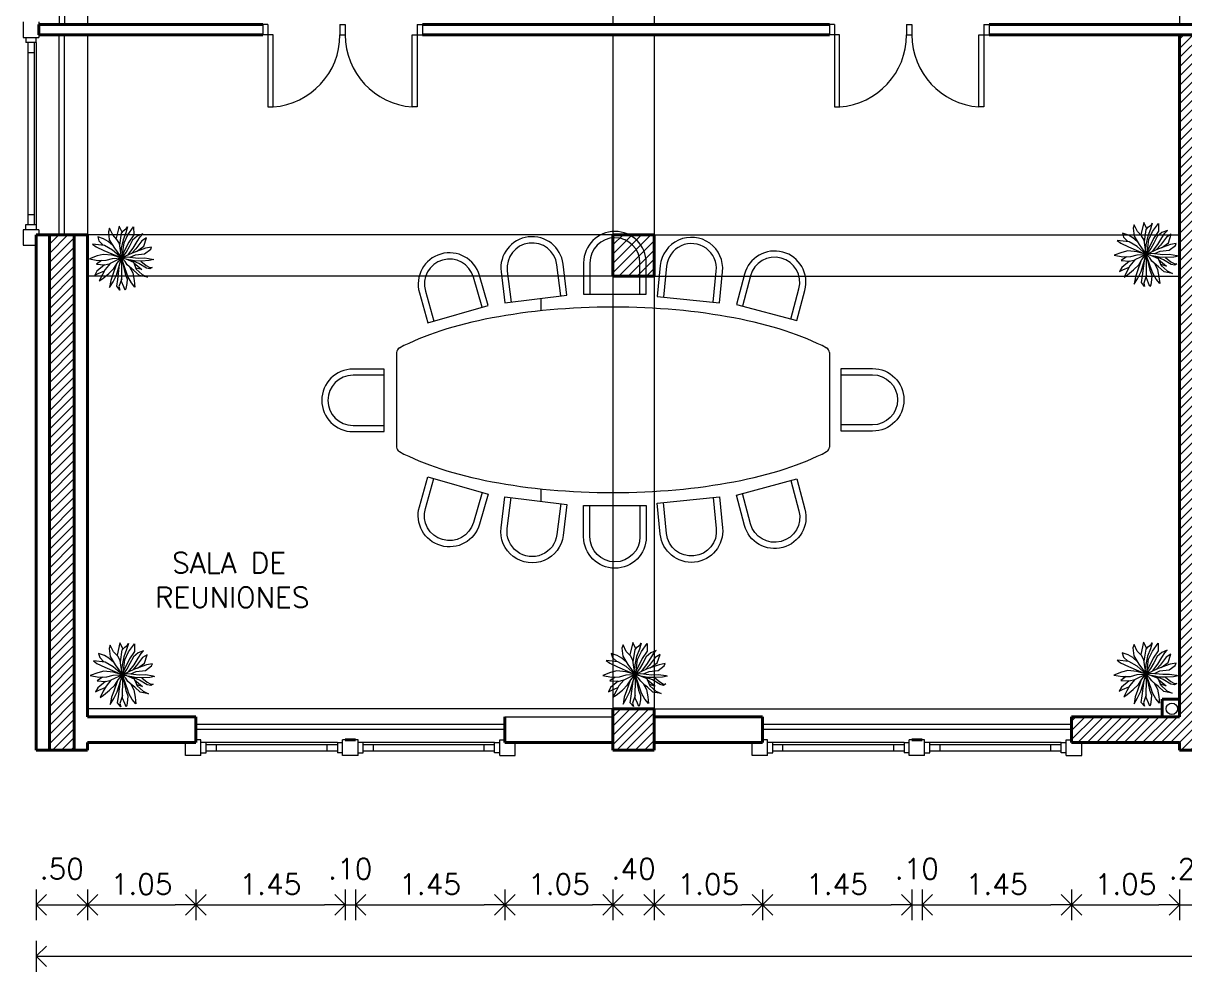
# Model space of a CAD drawing. Extents: x 952 to 1351, y -109 to 188.
# Drawn here: x 1151.71 to 1162.98, y 111 to 120.2 of the extents above; entities that cross this region are included whole.
import ezdxf

# ---------------------------------------------------------------- set-up
doc = ezdxf.new("R2010")
doc.units = 0
doc.header["$LTSCALE"] = 0.5
doc.layers.get('0').update_dxf_attribs({"linetype": 'CONTINUOUS'})
doc.layers.get('Defpoints').update_dxf_attribs({"linetype": 'CONTINUOUS'})
for name, color, linetype, lineweight in [('Acotaciones', 9, 'CONTINUOUS', 9), ('Carpintería', 55, 'CONTINUOUS', 20), ('Detalles .05', 243, 'CONTINUOUS', 5), ('Detalles 01', 8, 'CONTINUOUS', 9), ('Equipamiento movil', 33, 'CONTINUOUS', 9), ('Muros corte', 7, 'CONTINUOUS', 40), ('Pisos', 252, 'CONTINUOUS', 18), ('Punta 02', 11, 'CONTINUOUS', 20), ('Tratamiento pisos', 251, 'CONTINUOUS', 9), ('Vidrios', 147, 'CONTINUOUS', 13)]:
    doc.layers.add(name, color=color, linetype=linetype, lineweight=lineweight)
doc.styles.add('Texto 2 mm', font='simplex.shx', dxfattribs={"height": 0.2})
doc.dimstyles.new('Primera línea', dxfattribs={"dimscale": 0, "dimtxt": 0.2, "dimasz": 0.2, "dimexe": 0.15, "dimexo": 0, "dimgap": 0.1, "dimtad": 1, "dimzin": 4, "dimdsep": 46, "dimtxsty": 'Texto 2 mm', "dimblk": 'OPEN90', "dimcen": 2.5, "dimclrd": 256, "dimclre": 256, "dimclrt": 256, "dimadec": 0, "dimazin": 0, "dimtfac": 1, "dimtmove": 2, "dimatfit": 3, "dimldrblk": 'OPEN90', "dimfxl": 1, "dimtolj": 1, "dimtzin": 0, "dimlwd": -1, "dimlwe": -1, "dimarcsym": 0})
doc.dimstyles.new('Segunda línea', dxfattribs={"dimscale": 0, "dimtxt": 0.2, "dimasz": 0.2, "dimexe": 0.15, "dimexo": 0.5, "dimgap": 0.1, "dimtad": 1, "dimzin": 4, "dimdsep": 46, "dimtxsty": 'Texto 2 mm', "dimblk": 'OPEN90', "dimcen": 2.5, "dimclrd": 256, "dimclre": 256, "dimclrt": 256, "dimadec": 0, "dimazin": 0, "dimtfac": 1, "dimtmove": 2, "dimatfit": 3, "dimldrblk": 'OPEN90', "dimfxl": 1, "dimtolj": 1, "dimtzin": 0, "dimlwd": -1, "dimlwe": -1, "dimarcsym": 0})
pattern_1 = [(45, (127.78651, 46.86609), (-0.0449012806, 0.0449012806), [])]

# ---------------------------------------------------------------- blocks, each defined once
blk = doc.blocks.new('_Open90')
at = {"color": 0, "linetype": 'ByBlock', "lineweight": -2}
for p, q in [((0, 0), (-1, 0)), ((-0.5, 0.5), (0, 0)), ((0, 0), (-0.5, -0.5))]:
    blk.add_line(p, q, dxfattribs=at)
blk = doc.blocks.new('*D153')
at = {"layer": 'Acotaciones', "transparency": 16777216}
for p, q in [((1152.332, 111.796), (1152.332, 111.496)), ((1153.382, 111.796), (1153.382, 111.496)), ((1152.532, 111.646), (1153.182, 111.646))]:
    blk.add_line(p, q, dxfattribs=at)
at = {"layer": 'Defpoints', "color": 0, "transparency": 16777216}
for p in [(1152.332, 111.796), (1153.382, 111.796), (1153.382, 111.646)]:
    blk.add_point(p, dxfattribs=at)
at = {"layer": 'Acotaciones', "transparency": 16777216, "xscale": 0.2, "yscale": 0.2, "zscale": 0.2, "rotation": 180}
blk.add_blockref('_Open90', (1152.332, 111.646), dxfattribs=at)
at = {"layer": 'Acotaciones', "transparency": 16777216, "xscale": 0.2, "yscale": 0.2, "zscale": 0.2}
blk.add_blockref('_Open90', (1153.382, 111.646), dxfattribs=at)
at = {"layer": 'Acotaciones', "transparency": 16777216, "insert": (1152.857, 111.846), "char_height": 0.2, "attachment_point": 5, "style": 'Texto 2 mm'}
blk.add_mtext('\\A1;1.05', dxfattribs=at)
blk = doc.blocks.new('*D154')
at = {"layer": 'Acotaciones', "transparency": 16777216}
for p, q in [((1153.382, 111.796), (1153.382, 111.496)), ((1154.832, 111.796), (1154.832, 111.496)), ((1153.582, 111.646), (1154.632, 111.646))]:
    blk.add_line(p, q, dxfattribs=at)
at = {"layer": 'Defpoints', "color": 0, "transparency": 16777216}
for p in [(1153.382, 111.796), (1154.832, 111.796), (1154.832, 111.646)]:
    blk.add_point(p, dxfattribs=at)
at = {"layer": 'Acotaciones', "transparency": 16777216, "xscale": 0.2, "yscale": 0.2, "zscale": 0.2, "rotation": 180}
blk.add_blockref('_Open90', (1153.382, 111.646), dxfattribs=at)
at = {"layer": 'Acotaciones', "transparency": 16777216, "xscale": 0.2, "yscale": 0.2, "zscale": 0.2}
blk.add_blockref('_Open90', (1154.832, 111.646), dxfattribs=at)
at = {"layer": 'Acotaciones', "transparency": 16777216, "insert": (1154.107, 111.846), "char_height": 0.2, "attachment_point": 5, "style": 'Texto 2 mm'}
blk.add_mtext('\\A1;1.45', dxfattribs=at)
blk = doc.blocks.new('*D155')
at = {"layer": 'Acotaciones', "transparency": 16777216}
for p, q in [((1154.932, 111.796), (1154.932, 111.496)), ((1156.382, 111.796), (1156.382, 111.496)), ((1155.132, 111.646), (1156.182, 111.646))]:
    blk.add_line(p, q, dxfattribs=at)
at = {"layer": 'Defpoints', "color": 0, "transparency": 16777216}
for p in [(1154.932, 111.796), (1156.382, 111.796), (1156.382, 111.646)]:
    blk.add_point(p, dxfattribs=at)
at = {"layer": 'Acotaciones', "transparency": 16777216, "xscale": 0.2, "yscale": 0.2, "zscale": 0.2, "rotation": 180}
blk.add_blockref('_Open90', (1154.932, 111.646), dxfattribs=at)
at = {"layer": 'Acotaciones', "transparency": 16777216, "xscale": 0.2, "yscale": 0.2, "zscale": 0.2}
blk.add_blockref('_Open90', (1156.382, 111.646), dxfattribs=at)
at = {"layer": 'Acotaciones', "transparency": 16777216, "insert": (1155.657, 111.846), "char_height": 0.2, "attachment_point": 5, "style": 'Texto 2 mm'}
blk.add_mtext('\\A1;1.45', dxfattribs=at)
blk = doc.blocks.new('*D156')
at = {"layer": 'Acotaciones', "transparency": 16777216}
for p, q in [((1156.382, 111.796), (1156.382, 111.496)), ((1157.432, 111.796), (1157.432, 111.496)), ((1156.582, 111.646), (1157.232, 111.646))]:
    blk.add_line(p, q, dxfattribs=at)
at = {"layer": 'Defpoints', "color": 0, "transparency": 16777216}
for p in [(1156.382, 111.796), (1157.432, 111.796), (1157.432, 111.646)]:
    blk.add_point(p, dxfattribs=at)
at = {"layer": 'Acotaciones', "transparency": 16777216, "xscale": 0.2, "yscale": 0.2, "zscale": 0.2, "rotation": 180}
blk.add_blockref('_Open90', (1156.382, 111.646), dxfattribs=at)
at = {"layer": 'Acotaciones', "transparency": 16777216, "xscale": 0.2, "yscale": 0.2, "zscale": 0.2}
blk.add_blockref('_Open90', (1157.432, 111.646), dxfattribs=at)
at = {"layer": 'Acotaciones', "transparency": 16777216, "insert": (1156.907, 111.846), "char_height": 0.2, "attachment_point": 5, "style": 'Texto 2 mm'}
blk.add_mtext('\\A1;1.05', dxfattribs=at)
blk = doc.blocks.new('*D157')
at = {"layer": 'Acotaciones', "transparency": 16777216}
for p, q in [((1158.882, 111.796), (1158.882, 111.496)), ((1160.332, 111.796), (1160.332, 111.496)), ((1159.082, 111.646), (1160.132, 111.646))]:
    blk.add_line(p, q, dxfattribs=at)
at = {"layer": 'Defpoints', "color": 0, "transparency": 16777216}
for p in [(1158.882, 111.796), (1160.332, 111.796), (1160.332, 111.646)]:
    blk.add_point(p, dxfattribs=at)
at = {"layer": 'Acotaciones', "transparency": 16777216, "xscale": 0.2, "yscale": 0.2, "zscale": 0.2, "rotation": 180}
blk.add_blockref('_Open90', (1158.882, 111.646), dxfattribs=at)
at = {"layer": 'Acotaciones', "transparency": 16777216, "xscale": 0.2, "yscale": 0.2, "zscale": 0.2}
blk.add_blockref('_Open90', (1160.332, 111.646), dxfattribs=at)
at = {"layer": 'Acotaciones', "transparency": 16777216, "insert": (1159.607, 111.846), "char_height": 0.2, "attachment_point": 5, "style": 'Texto 2 mm'}
blk.add_mtext('\\A1;1.45', dxfattribs=at)
blk = doc.blocks.new('*D158')
at = {"layer": 'Acotaciones', "transparency": 16777216}
for p, q in [((1160.432, 111.796), (1160.432, 111.496)), ((1161.882, 111.796), (1161.882, 111.496)), ((1160.632, 111.646), (1161.682, 111.646))]:
    blk.add_line(p, q, dxfattribs=at)
at = {"layer": 'Defpoints', "color": 0, "transparency": 16777216}
for p in [(1160.432, 111.796), (1161.882, 111.796), (1161.882, 111.646)]:
    blk.add_point(p, dxfattribs=at)
at = {"layer": 'Acotaciones', "transparency": 16777216, "xscale": 0.2, "yscale": 0.2, "zscale": 0.2, "rotation": 180}
blk.add_blockref('_Open90', (1160.432, 111.646), dxfattribs=at)
at = {"layer": 'Acotaciones', "transparency": 16777216, "xscale": 0.2, "yscale": 0.2, "zscale": 0.2}
blk.add_blockref('_Open90', (1161.882, 111.646), dxfattribs=at)
at = {"layer": 'Acotaciones', "transparency": 16777216, "insert": (1161.157, 111.846), "char_height": 0.2, "attachment_point": 5, "style": 'Texto 2 mm'}
blk.add_mtext('\\A1;1.45', dxfattribs=at)
blk = doc.blocks.new('*D159')
at = {"layer": 'Acotaciones', "transparency": 16777216}
for p, q in [((1157.832, 111.796), (1157.832, 111.496)), ((1158.882, 111.796), (1158.882, 111.496)), ((1158.032, 111.646), (1158.682, 111.646))]:
    blk.add_line(p, q, dxfattribs=at)
at = {"layer": 'Defpoints', "color": 0, "transparency": 16777216}
for p in [(1157.832, 111.796), (1158.882, 111.796), (1158.882, 111.646)]:
    blk.add_point(p, dxfattribs=at)
at = {"layer": 'Acotaciones', "transparency": 16777216, "xscale": 0.2, "yscale": 0.2, "zscale": 0.2, "rotation": 180}
blk.add_blockref('_Open90', (1157.832, 111.646), dxfattribs=at)
at = {"layer": 'Acotaciones', "transparency": 16777216, "xscale": 0.2, "yscale": 0.2, "zscale": 0.2}
blk.add_blockref('_Open90', (1158.882, 111.646), dxfattribs=at)
at = {"layer": 'Acotaciones', "transparency": 16777216, "insert": (1158.357, 111.846), "char_height": 0.2, "attachment_point": 5, "style": 'Texto 2 mm'}
blk.add_mtext('\\A1;1.05', dxfattribs=at)
blk = doc.blocks.new('*D160')
at = {"layer": 'Acotaciones', "transparency": 16777216}
for p, q in [((1161.882, 111.796), (1161.882, 111.496)), ((1162.932, 111.796), (1162.932, 111.496)), ((1162.082, 111.646), (1162.732, 111.646))]:
    blk.add_line(p, q, dxfattribs=at)
at = {"layer": 'Defpoints', "color": 0, "transparency": 16777216}
for p in [(1161.882, 111.796), (1162.932, 111.796), (1162.932, 111.646)]:
    blk.add_point(p, dxfattribs=at)
at = {"layer": 'Acotaciones', "transparency": 16777216, "xscale": 0.2, "yscale": 0.2, "zscale": 0.2, "rotation": 180}
blk.add_blockref('_Open90', (1161.882, 111.646), dxfattribs=at)
at = {"layer": 'Acotaciones', "transparency": 16777216, "xscale": 0.2, "yscale": 0.2, "zscale": 0.2}
blk.add_blockref('_Open90', (1162.932, 111.646), dxfattribs=at)
at = {"layer": 'Acotaciones', "transparency": 16777216, "insert": (1162.407, 111.846), "char_height": 0.2, "attachment_point": 5, "style": 'Texto 2 mm'}
blk.add_mtext('\\A1;1.05', dxfattribs=at)
blk = doc.blocks.new('*D174')
at = {"layer": 'Acotaciones', "transparency": 16777216}
for p, q in [((1151.832, 111.296), (1151.832, 110.996)), ((1185.632, 111.296), (1185.632, 110.996)), ((1152.032, 111.146), (1185.432, 111.146))]:
    blk.add_line(p, q, dxfattribs=at)
at = {"layer": 'Defpoints', "color": 0, "transparency": 16777216}
for p in [(1151.832, 111.796), (1185.632, 111.796), (1185.632, 111.146)]:
    blk.add_point(p, dxfattribs=at)
at = {"layer": 'Acotaciones', "transparency": 16777216, "xscale": 0.2, "yscale": 0.2, "zscale": 0.2, "rotation": 180}
blk.add_blockref('_Open90', (1151.832, 111.146), dxfattribs=at)
at = {"layer": 'Acotaciones', "transparency": 16777216, "xscale": 0.2, "yscale": 0.2, "zscale": 0.2}
blk.add_blockref('_Open90', (1185.632, 111.146), dxfattribs=at)
at = {"layer": 'Acotaciones', "transparency": 16777216, "insert": (1168.732, 111.346), "char_height": 0.2, "attachment_point": 5, "style": 'Texto 2 mm'}
blk.add_mtext('\\A1;33.80', dxfattribs=at)
blk = doc.blocks.new('Silla 2')
for p, q in [((15, 15), (0, 15)), ((0, 15), (0, -15)), ((15, 12), (0, 12)), ((0, -12), (15, -12)), ((0, -15), (15, -15))]:
    blk.add_line(p, q)
for radius in [15, 12]:
    blk.add_arc((15, 0), radius, 270, 90)
blk = doc.blocks.new('Treei')
for p, q in [((-2.15, 4.1), (-3.71, 4.62)), ((-3.71, 4.62), (-3.16, 3.73)), ((-1.6, 5.41), (-2.01, 5.58)), ((-2.01, 5.58), (-1.8, 4.47)), ((-1.8, 4.47), (-1.02, 2.25)), ((-0.75, 4.27), (-1.6, 5.41)), ((0.01, 4.32), (0.22, 5.68)), ((0.22, 5.68), (0.34, 5.97)), ((0.34, 5.97), (0.52, 5.11)), ((0.52, 5.11), (0.61, 3.71)), ((0.61, 3.58), (1.42, 4.57)), ((1.92, 4.62), (1.05, 3.19)), ((1.42, 4.57), (1.81, 5.28)), ((1.81, 5.28), (1.78, 5.7)), ((1.78, 5.7), (2.06, 5.28)), ((2.06, 5.28), (1.92, 4.62)), ((3.12, 3.85), (3.58, 4.84)), ((3.58, 4.84), (3.3, 3.31)), ((-5.76, 2.23), (-4.31, 2.25)), ((-4.26, 1.14), (-5.76, 2.23)), ((-3.94, 3.46), (-4.45, 3.93)), ((-4.45, 3.93), (-4.03, 2.89)), ((-4.31, 2.25), (-2.93, 1.32)), ((-4.03, 2.89), (-3.28, 2.03)), ((-3.05, 2.89), (-3.94, 3.46)), ((-3.16, 3.73), (-1.67, 2.62)), ((-1.83, 2.15), (-3.05, 2.89)), ((-1.21, 2.79), (-2.15, 4.1)), ((-1.67, 2.62), (-0.88, 1.91)), ((-1.02, 2.25), (0.03, -0.03)), ((-0.56, 2.57), (-0.75, 4.27)), ((-0.11, 1.56), (-0.56, 2.57)), ((-0.17, 1), (0.06, 3.09)), ((0.06, 3.09), (0.01, 4.32)), ((0.2, 0.77), (0.8, 2.18)), ((0.57, 2.38), (0.31, 1.05)), ((1.05, 3.19), (0.44, 1.74)), ((0.61, 3.71), (0.57, 2.38)), ((0.8, 2.18), (2.11, 2.72)), ((0.96, 2.25), (2.2, 3.73)), ((2.2, 3.73), (1.92, 2.62)), ((2.36, 2.28), (1.99, 1.81)), ((2.11, 2.72), (3.12, 3.85)), ((3.3, 3.31), (2.36, 2.28)), ((2.82, 2.08), (4.22, 2.33)), ((4.22, 2.33), (5.46, 2.47)), ((5.46, 2.47), (4.64, 1.81)), ((-4.76, 0.09), (-5.92, -0.48)), ((-5.51, 0.92), (-5.8, 1.09)), ((-5.8, 1.09), (-4.68, 0.77)), ((-5.12, 0.4), (-5.51, 0.92)), ((-4.61, -0.04), (-5.12, 0.4)), ((-4.68, 0.77), (-3.34, 0.26)), ((-2.77, 0.45), (-4.26, 1.14)), ((-3.34, 0.26), (-1.78, -0.09)), ((-3.28, 2.03), (-2.08, 1.39)), ((-2.93, 1.32), (-0.51, 0.11)), ((-0.77, 0.18), (-2.77, 0.45)), ((-2.08, 1.39), (-1.04, 0.82)), ((-0.51, 1.14), (-1.83, 2.15)), ((-1.04, 0.82), (0.03, -0.03)), ((0.03, -0.03), (-0.77, 0.18)), ((0.03, -0.03), (-0.17, 1)), ((0.03, -0.03), (0.2, 0.77)), ((2.04, 0.65), (0.03, -0.03)), ((0.7, 0.63), (0.03, -0.03)), ((0.03, -0.03), (2.96, 0.63)), ((1.85, 0.03), (0.03, -0.03)), ((1.28, 1.02), (0.7, 0.63)), ((1.99, 1.81), (1.28, 1.02)), ((1.69, 1.48), (2.82, 2.08)), ((3.28, 0.01), (1.85, 0.03)), ((2.73, 0.9), (2.04, 0.65)), ((3.51, 1.17), (2.73, 0.9)), ((2.96, 0.63), (3.97, 1)), ((4.41, -0.01), (3.28, 0.01)), ((4.64, 1.81), (3.51, 1.17)), ((3.97, 1), (4.77, 0.95)), ((5.39, 0.4), (4.41, -0.01)), ((4.77, 0.95), (5.72, 0.8)), ((6.02, 0.65), (5.39, 0.4)), ((5.72, 0.8), (6.02, 0.65)), ((-5.92, -0.48), (-3.64, -1.03)), ((-4.26, -1.67), (-5.51, -2.28)), ((-2.36, -0.36), (-4.61, -0.04)), ((-3.44, -0.9), (-4.26, -1.67)), ((-2.65, -0.43), (-3.44, -0.9)), ((-3.37, -2.31), (-1.83, -1.37)), ((-2.28, -1.64), (-3.05, -2.53)), ((-1.34, -0.24), (-2.65, -0.43)), ((-1.46, -1.72), (-2.33, -3.24)), ((-1.83, -1.37), (0.03, -0.03)), ((-1.78, -0.09), (-0.95, -0.18)), ((0.03, -0.03), (-1.46, -1.72)), ((-1.39, -3.32), (0.03, -0.03)), ((0.03, -0.03), (-1.34, -0.24)), ((-0.47, -1.76), (-0.63, -3.46)), ((0.03, -0.03), (-0.47, -1.76)), ((0.11, -1.72), (0.03, -0.03)), ((0.03, -0.03), (1.07, -2.16)), ((1, -0.83), (0.03, -0.03)), ((3.21, -0.98), (0.03, -0.03)), ((0.45, -2.92), (0.11, -1.72)), ((1.97, -1.44), (1, -0.83)), ((1.3, -3.19), (1.03, -2.11)), ((1.07, -2.16), (2.15, -3.07)), ((4.06, -0.75), (1.24, -0.39)), ((1.31, -1.02), (3.1, -1.64)), ((2.93, -2.41), (1.97, -1.44)), ((3.1, -1.64), (4.24, -2.04)), ((4.47, -1.62), (3.21, -0.98)), ((3.92, 0), (5.37, -0.51)), ((5.3, -0.93), (4.06, -0.75)), ((4.24, -2.04), (5.56, -2.28)), ((5.56, -2.28), (4.47, -1.62)), ((6.02, -0.34), (5.3, -0.93)), ((5.37, -0.51), (6.02, -0.34)), ((-5.51, -2.28), (-4.86, -2.48)), ((-4.86, -2.48), (-3.37, -2.31)), ((-3.55, -3.37), (-3.92, -4.48)), ((-3.92, -4.48), (-3.16, -4.25)), ((-3.05, -2.53), (-3.55, -3.37)), ((-3.16, -4.25), (-2.38, -3.46)), ((-2.33, -3.24), (-2.56, -5.44)), ((-2.06, -4.77), (-1.39, -3.32)), ((-0.63, -3.46), (-0.35, -4.6)), ((0.5, -4.43), (0.45, -2.92)), ((0.5, -3.74), (1.19, -4.72)), ((1.19, -4.72), (1.28, -3.19)), ((1.28, -3.19), (2.47, -4.62)), ((2.15, -3.07), (3.12, -3.59)), ((2.93, -4.4), (2.43, -3.22)), ((3.85, -3.54), (2.93, -2.41)), ((3.12, -3.59), (4.27, -4.18)), ((4.27, -4.18), (3.85, -3.54)), ((-2.56, -5.44), (-2.06, -4.77)), ((-0.35, -4.6), (0.2, -6.03)), ((0.2, -6.03), (0.5, -4.43)), ((2.47, -4.62), (3.23, -5.02)), ((3.23, -5.02), (2.93, -4.4))]:
    blk.add_line(p, q)

msp = doc.modelspace()

# ---------------------------------------------------------------- hatches: boundary and pattern name
at = {"layer": 'Detalles 01'}
h = msp.add_hatch(dxfattribs=at)
h.set_pattern_fill('ANSI31,_O', color=256, scale=0.02)
h.set_pattern_definition([(45, (-2.01349, 0.94109), (-0.0449012806, 0.0449012806), [])])
h.paths.add_polyline_path([(1164.432, 115.121), (1163.182, 115.121), (1163.182, 120.088), (1162.932, 120.088), (1162.932, 113.471), (1161.882, 113.471), (1161.882, 113.221), (1162.932, 113.221), (1162.932, 113.146), (1163.182, 113.146), (1163.182, 114.871), (1164.432, 114.871)])
h = msp.add_hatch(dxfattribs=at)
h.set_pattern_fill('ANSI31,_O', color=256, scale=0.02)
h.set_pattern_definition(pattern_1)
h.paths.add_polyline_path([(1151.962, 113.146), (1152.202, 113.146), (1152.202, 118.146), (1151.962, 118.146)])
h = msp.add_hatch(dxfattribs=at)
h.set_pattern_fill('ANSI31,_O', color=256, scale=0.02)
h.set_pattern_definition([(45, (127.78651, 46.86609), (-0.0449012806, 0.0449012806), [])])
h.paths.add_polyline_path([(1157.832, 117.746), (1157.832, 118.146), (1157.432, 118.146), (1157.432, 117.746)])
h = msp.add_hatch(dxfattribs=at)
h.set_pattern_fill('ANSI31,_O', color=256, scale=0.02)
h.set_pattern_definition(pattern_1)
h.paths.add_polyline_path([(1157.832, 113.146), (1157.832, 113.546), (1157.432, 113.546), (1157.432, 113.146)])

# ---------------------------------------------------------------- linework, layer by layer
at = {"layer": 'Acotaciones'}
for p, q in [((1151.832, 111.796), (1151.832, 111.496)), ((1151.832, 111.646), (1151.932, 111.746)), ((1152.332, 111.646), (1152.232, 111.746)), ((1157.432, 111.646), (1157.532, 111.746)), ((1157.832, 111.646), (1157.732, 111.746)), ((1151.832, 111.646), (1152.332, 111.646)), ((1151.932, 111.546), (1151.832, 111.646)), ((1152.232, 111.546), (1152.332, 111.646)), ((1154.832, 111.646), (1154.932, 111.646)), ((1157.432, 111.646), (1157.832, 111.646)), ((1157.532, 111.546), (1157.432, 111.646)), ((1157.732, 111.546), (1157.832, 111.646)), ((1160.332, 111.646), (1160.432, 111.646)), ((1162.932, 111.646), (1163.432, 111.646))]:
    msp.add_line(p, q, dxfattribs=at)
at = {"layer": 'Carpintería'}
for p, q in [((1151.707, 120.213), (1151.707, 120.063)), ((1151.857, 120.213), (1151.857, 120.188)), ((1151.857, 120.088), (1151.857, 120.063)), ((1154.082, 120.188), (1154.032, 120.188)), ((1154.082, 120.088), (1154.032, 120.088)), ((1154.082, 120.188), (1154.082, 120.088)), ((1154.082, 120.088), (1154.082, 119.388)), ((1154.132, 120.088), (1154.082, 120.088)), ((1154.132, 119.388), (1154.132, 120.088)), ((1154.782, 120.188), (1154.782, 120.088)), ((1154.782, 120.188), (1154.832, 120.188)), ((1154.782, 120.088), (1154.832, 120.088)), ((1154.832, 120.188), (1154.832, 120.088)), ((1155.482, 119.388), (1155.482, 120.088)), ((1155.482, 120.088), (1155.532, 120.088)), ((1155.532, 120.188), (1155.532, 120.088)), ((1155.532, 120.188), (1155.582, 120.188)), ((1155.532, 120.088), (1155.582, 120.088)), ((1155.532, 120.088), (1155.532, 119.388)), ((1159.582, 120.188), (1159.532, 120.188)), ((1159.582, 120.088), (1159.532, 120.088)), ((1159.582, 120.188), (1159.582, 120.088)), ((1159.582, 120.088), (1159.582, 119.388)), ((1159.632, 120.088), (1159.582, 120.088)), ((1159.632, 119.388), (1159.632, 120.088)), ((1160.282, 120.188), (1160.282, 120.088)), ((1160.282, 120.188), (1160.332, 120.188)), ((1160.282, 120.088), (1160.332, 120.088)), ((1160.332, 120.188), (1160.332, 120.088)), ((1160.982, 119.388), (1160.982, 120.088)), ((1160.982, 120.088), (1161.032, 120.088)), ((1161.032, 120.188), (1161.032, 120.088)), ((1161.032, 120.188), (1161.082, 120.188)), ((1161.032, 120.088), (1161.082, 120.088)), ((1161.032, 120.088), (1161.032, 119.388)), ((1151.707, 120.063), (1151.857, 120.063)), ((1151.732, 120.063), (1151.732, 120.013)), ((1151.832, 120.013), (1151.732, 120.013)), ((1151.752, 120.013), (1151.752, 118.246)), ((1151.812, 120.013), (1151.812, 118.246)), ((1151.832, 120.013), (1151.832, 120.063)), ((1151.812, 119.913), (1151.752, 119.913)), ((1154.082, 119.388), (1154.132, 119.388)), ((1155.532, 119.388), (1155.482, 119.388)), ((1159.582, 119.388), (1159.632, 119.388)), ((1161.032, 119.388), (1160.982, 119.388)), ((1151.752, 118.346), (1151.812, 118.346)), ((1151.857, 118.196), (1151.707, 118.196)), ((1151.707, 118.196), (1151.707, 118.046)), ((1151.732, 118.196), (1151.732, 118.246)), ((1151.732, 118.246), (1151.832, 118.246)), ((1151.832, 118.246), (1151.832, 118.196)), ((1151.857, 118.196), (1151.857, 118.146)), ((1151.707, 118.046), (1151.832, 118.046)), ((1153.282, 113.096), (1153.282, 113.221)), ((1153.432, 113.246), (1153.382, 113.246)), ((1153.432, 113.096), (1153.432, 113.246)), ((1153.482, 113.221), (1153.432, 113.221)), ((1153.482, 113.121), (1153.482, 113.221)), ((1153.482, 113.201), (1154.757, 113.201)), ((1153.582, 113.141), (1153.582, 113.201)), ((1154.657, 113.141), (1154.657, 113.201)), ((1154.757, 113.221), (1154.757, 113.121)), ((1154.757, 113.221), (1154.807, 113.221)), ((1154.807, 113.096), (1154.807, 113.246)), ((1154.832, 113.246), (1154.807, 113.246)), ((1154.957, 113.246), (1154.932, 113.246)), ((1154.957, 113.096), (1154.957, 113.246)), ((1155.007, 113.221), (1154.957, 113.221)), ((1155.007, 113.121), (1155.007, 113.221)), ((1155.007, 113.201), (1156.282, 113.201)), ((1155.107, 113.141), (1155.107, 113.201)), ((1156.182, 113.141), (1156.182, 113.201)), ((1156.282, 113.121), (1156.282, 113.221)), ((1156.282, 113.221), (1156.332, 113.221)), ((1156.332, 113.096), (1156.332, 113.246)), ((1156.332, 113.246), (1156.382, 113.246)), ((1156.482, 113.096), (1156.482, 113.221)), ((1158.782, 113.096), (1158.782, 113.221)), ((1158.932, 113.246), (1158.882, 113.246)), ((1158.932, 113.096), (1158.932, 113.246)), ((1158.982, 113.221), (1158.932, 113.221)), ((1158.982, 113.121), (1158.982, 113.221)), ((1158.982, 113.201), (1160.257, 113.201)), ((1159.082, 113.141), (1159.082, 113.201)), ((1160.157, 113.141), (1160.157, 113.201)), ((1160.257, 113.221), (1160.257, 113.121)), ((1160.257, 113.221), (1160.307, 113.221)), ((1160.307, 113.096), (1160.307, 113.246)), ((1160.332, 113.246), (1160.307, 113.246)), ((1160.457, 113.246), (1160.432, 113.246)), ((1160.457, 113.096), (1160.457, 113.246)), ((1160.507, 113.221), (1160.457, 113.221)), ((1160.507, 113.121), (1160.507, 113.221)), ((1160.507, 113.201), (1161.782, 113.201)), ((1160.607, 113.141), (1160.607, 113.201)), ((1161.682, 113.141), (1161.682, 113.201)), ((1161.782, 113.121), (1161.782, 113.221)), ((1161.782, 113.221), (1161.832, 113.221)), ((1161.832, 113.096), (1161.832, 113.246)), ((1161.832, 113.246), (1161.882, 113.246)), ((1161.982, 113.096), (1161.982, 113.221)), ((1153.432, 113.096), (1153.282, 113.096)), ((1153.432, 113.121), (1153.482, 113.121)), ((1153.482, 113.141), (1154.757, 113.141)), ((1154.807, 113.121), (1154.757, 113.121)), ((1154.957, 113.096), (1154.807, 113.096)), ((1154.957, 113.121), (1155.007, 113.121)), ((1155.007, 113.141), (1156.282, 113.141)), ((1156.332, 113.121), (1156.282, 113.121)), ((1156.332, 113.096), (1156.482, 113.096)), ((1158.932, 113.096), (1158.782, 113.096)), ((1158.932, 113.121), (1158.982, 113.121)), ((1158.982, 113.141), (1160.257, 113.141)), ((1160.307, 113.121), (1160.257, 113.121)), ((1160.457, 113.096), (1160.307, 113.096)), ((1160.457, 113.121), (1160.507, 113.121)), ((1160.507, 113.141), (1161.782, 113.141)), ((1161.832, 113.121), (1161.782, 113.121)), ((1161.832, 113.096), (1161.982, 113.096))]:
    msp.add_line(p, q, dxfattribs=at)
at = {"layer": 'Detalles 01'}
for p, q in [((1152.057, 122.105), (1152.057, 120.188)), ((1152.107, 122.105), (1152.107, 120.188)), ((1152.057, 118.146), (1152.057, 120.088)), ((1152.107, 118.146), (1152.107, 120.088)), ((1151.832, 120.013), (1151.832, 118.246)), ((1154.832, 113.396), (1153.382, 113.396)), ((1154.832, 113.346), (1153.382, 113.346)), ((1156.382, 113.396), (1154.832, 113.396)), ((1156.382, 113.346), (1154.832, 113.346)), ((1160.432, 113.396), (1158.882, 113.396)), ((1160.332, 113.346), (1158.882, 113.346)), ((1161.882, 113.346), (1160.332, 113.346)), ((1161.882, 113.396), (1160.432, 113.396)), ((1154.757, 113.221), (1153.482, 113.221)), ((1156.282, 113.221), (1155.007, 113.221)), ((1160.257, 113.221), (1158.982, 113.221)), ((1161.782, 113.221), (1160.507, 113.221))]:
    msp.add_line(p, q, dxfattribs=at)
msp.add_circle((1162.857, 113.548), 0.055, dxfattribs=at)
for centre, start, end in [((1154.079, 120.089), 274.3593, 359.8829), ((1155.536, 120.089), 180.1171, 265.6407), ((1159.579, 120.089), 274.3593, 359.8829), ((1161.036, 120.089), 180.1171, 265.6407)]:
    msp.add_arc(centre, 0.703, start, end, dxfattribs=at)
at = {"layer": 'Equipamiento movil'}
for p, q in [((1155.332, 117.005), (1155.332, 116.088)), ((1159.532, 117.005), (1159.532, 116.088))]:
    msp.add_line(p, q, dxfattribs=at)
for centre, start, end in [((1155.382, 117.005), 118.1257, 180), ((1159.482, 117.005), 0, 61.8743), ((1155.382, 116.088), 180, 241.8743), ((1159.482, 116.088), 298.1257, 360)]:
    msp.add_arc(centre, 0.05, start, end, dxfattribs=at)
for start_param, end_param in [(0.592713, 2.54888), (3.734306, 5.690472)]:
    msp.add_ellipse((1157.432, 116.546), major_axis=(2.5, 0), ratio=0.36, start_param=start_param, end_param=end_param, dxfattribs=at)
at = {"layer": 'Muros corte'}
for p, q in [((1151.857, 120.188), (1154.032, 120.188)), ((1151.857, 120.188), (1151.857, 120.088)), ((1151.857, 120.088), (1154.032, 120.088)), ((1155.582, 120.188), (1157.682, 120.188)), ((1155.582, 120.088), (1159.532, 120.088)), ((1159.532, 120.188), (1157.682, 120.188)), ((1161.082, 120.188), (1164.432, 120.188)), ((1161.082, 120.088), (1164.432, 120.088)), ((1162.932, 120.088), (1162.932, 113.471)), ((1151.832, 113.146), (1151.832, 118.146)), ((1152.332, 118.146), (1151.832, 118.146)), ((1151.962, 113.146), (1151.962, 118.146)), ((1152.202, 118.146), (1152.202, 113.146)), ((1152.332, 118.146), (1152.332, 113.471)), ((1157.832, 118.146), (1157.432, 118.146)), ((1157.432, 117.746), (1157.432, 118.146)), ((1157.832, 117.746), (1157.832, 118.146)), ((1157.832, 117.746), (1157.432, 117.746)), ((1157.832, 113.546), (1157.432, 113.546)), ((1157.432, 113.146), (1157.432, 113.546)), ((1157.832, 113.146), (1157.832, 113.546)), ((1162.932, 113.641), (1162.762, 113.641)), ((1162.762, 113.471), (1162.762, 113.641)), ((1153.382, 113.471), (1152.332, 113.471)), ((1153.382, 113.221), (1153.382, 113.471)), ((1156.382, 113.221), (1156.382, 113.471)), ((1157.832, 113.471), (1158.882, 113.471)), ((1158.882, 113.221), (1158.882, 113.471)), ((1161.882, 113.471), (1162.932, 113.471)), ((1161.882, 113.221), (1161.882, 113.471)), ((1152.332, 113.146), (1152.332, 113.221)), ((1153.382, 113.221), (1152.332, 113.221)), ((1154.932, 113.246), (1154.832, 113.246)), ((1157.432, 113.221), (1156.382, 113.221)), ((1157.832, 113.221), (1158.882, 113.221)), ((1160.332, 113.246), (1160.432, 113.246)), ((1161.882, 113.221), (1162.932, 113.221)), ((1162.932, 113.221), (1162.932, 113.146)), ((1152.332, 113.146), (1151.832, 113.146)), ((1157.832, 113.146), (1157.432, 113.146)), ((1162.932, 113.146), (1163.182, 113.146))]:
    msp.add_line(p, q, dxfattribs=at)
at = {"layer": 'Pisos'}
msp.add_line((1162.932, 121.146), (1162.932, 120.188), dxfattribs=at)
at = {"layer": 'Tratamiento pisos'}
for p, q in [((1152.332, 122.105), (1152.332, 120.188)), ((1157.432, 122.105), (1157.432, 120.188)), ((1157.832, 122.105), (1157.832, 120.188)), ((1152.332, 120.088), (1152.332, 118.146)), ((1157.432, 120.088), (1157.432, 118.146)), ((1157.832, 120.088), (1157.832, 118.146)), ((1157.432, 118.146), (1152.332, 118.146)), ((1157.832, 118.146), (1162.932, 118.146)), ((1157.432, 117.746), (1152.332, 117.746)), ((1157.432, 117.746), (1157.432, 113.546)), ((1157.832, 117.746), (1157.832, 113.546)), ((1157.832, 117.746), (1162.932, 117.746)), ((1156.732, 117.53), (1156.732, 117.41)), ((1156.732, 115.682), (1156.732, 115.563)), ((1157.432, 113.546), (1152.332, 113.546)), ((1157.832, 113.546), (1160.332, 113.546)), ((1160.332, 113.546), (1162.762, 113.546))]:
    msp.add_line(p, q, dxfattribs=at)
at = {"layer": 'Vidrios', "color": 7}
for p, q in [((1154.032, 120.188), (1154.032, 120.088)), ((1155.582, 120.188), (1155.582, 120.088)), ((1159.532, 120.188), (1159.532, 120.088)), ((1161.082, 120.188), (1161.082, 120.088)), ((1156.382, 113.471), (1157.432, 113.471))]:
    msp.add_line(p, q, dxfattribs=at)

# ---------------------------------------------------------------- block references
at = {"layer": 'Detalles .05', "xscale": 0.05201508312000002, "yscale": 0.05201508312000002, "zscale": 0.05201508312000002, "rotation": 270}
for p in [(1152.663, 117.924), (1162.61, 117.959), (1152.671, 113.88), (1157.648, 113.882), (1162.608, 113.886)]:
    msp.add_blockref('Treei', p, dxfattribs=at)
at = {"layer": 'Equipamiento movil'}
for p, xscale, yscale, zscale, rotation in [((1156.684, 117.524), 0.02025000000000001, 0.02025000000000001, 0.02025000000000001, 97.03330438312662), ((1157.451, 117.572), 0.02025, 0.02025, 0.02025, 90.0000000001241), ((1158.163, 117.517), 0.02025, 0.02025, 0.02025, 84.28370385516058), ((1158.923, 117.393), 0.02025, 0.02025, 0.02025, 75.00228074190866), ((1155.928, 117.377), 0.02025, 0.02025, 0.02025, 105.993929878493), ((1155.212, 116.541), 0.02025, 0.02025, 0.02025, 180), ((1159.648, 116.546), -0.02025, 0.02025, 0.02025, 180), ((1155.928, 115.715), -0.02025, 0.02025, 0.02025, 74.00607012163117), ((1158.923, 115.7), -0.02025, 0.02025, 0.02025, 104.9977192582154), ((1156.684, 115.569), -0.02025, 0.02025, 0.02025, 82.96669561699755), ((1158.163, 115.575), -0.02025000000000002, 0.02025, 0.02025, 95.71629614496355), ((1157.451, 115.52), -0.02025, 0.02025, 0.02025, 90)]:
    msp.add_blockref('Silla 2', p, dxfattribs=dict(at, xscale=xscale, yscale=yscale, zscale=zscale, rotation=rotation))

# ---------------------------------------------------------------- texts
at = {"layer": 'Acotaciones', "char_height": 0.2, "attachment_point": 5, "style": 'Texto 2 mm'}
for s, insert in [('\\A1;.50', (1152.082, 111.996)), ('\\A1;.10', (1154.882, 111.996)), ('\\A1;.40', (1157.632, 111.995)), ('\\A1;.10', (1160.382, 111.996)), ('.25', (1163.042, 111.996))]:
    msp.add_mtext(s, dxfattribs=dict(at, insert=insert))
at = {"layer": 'Punta 02', "insert": (1152.965, 115.063), "char_height": 0.2, "width": 1.64989, "attachment_point": 1, "style": 'Texto 2 mm'}
msp.add_mtext('\\pi0.18685;SALA DE \\P\\pi0.020182;REUNIONES', dxfattribs=at)

# ---------------------------------------------------------------- dimensions: what is measured, and where the dimension line sits
at = {"layer": 'Acotaciones'}
for base, p1, p2, dimstyle, picture, middle in [((1153.382, 111.646), (1152.332, 111.796), (1153.382, 111.796), 'Primera línea', '*D153', (1152.857, 111.846)), ((1154.832, 111.646), (1153.382, 111.796), (1154.832, 111.796), 'Primera línea', '*D154', (1154.107, 111.846)), ((1156.382, 111.646), (1154.932, 111.796), (1156.382, 111.796), 'Primera línea', '*D155', (1155.657, 111.846)), ((1157.432, 111.646), (1156.382, 111.796), (1157.432, 111.796), 'Primera línea', '*D156', (1156.907, 111.846)), ((1158.882, 111.646), (1157.832, 111.796), (1158.882, 111.796), 'Primera línea', '*D159', (1158.357, 111.846)), ((1160.332, 111.646), (1158.882, 111.796), (1160.332, 111.796), 'Primera línea', '*D157', (1159.607, 111.846)), ((1161.882, 111.646), (1160.432, 111.796), (1161.882, 111.796), 'Primera línea', '*D158', (1161.157, 111.846)), ((1162.932, 111.646), (1161.882, 111.796), (1162.932, 111.796), 'Primera línea', '*D160', (1162.407, 111.846)), ((1185.632, 111.146), (1151.832, 111.796), (1185.632, 111.796), 'Segunda línea', '*D174', (1168.732, 111.346))]:
    dim = msp.add_linear_dim(base=base, p1=p1, p2=p2, dimstyle=dimstyle, override={"dimscale": 1}, dxfattribs=at)
    dim.commit()
    dim.dimension.update_dxf_attribs({"geometry": picture, "text_midpoint": middle})

doc.saveas('drawing.dxf')
